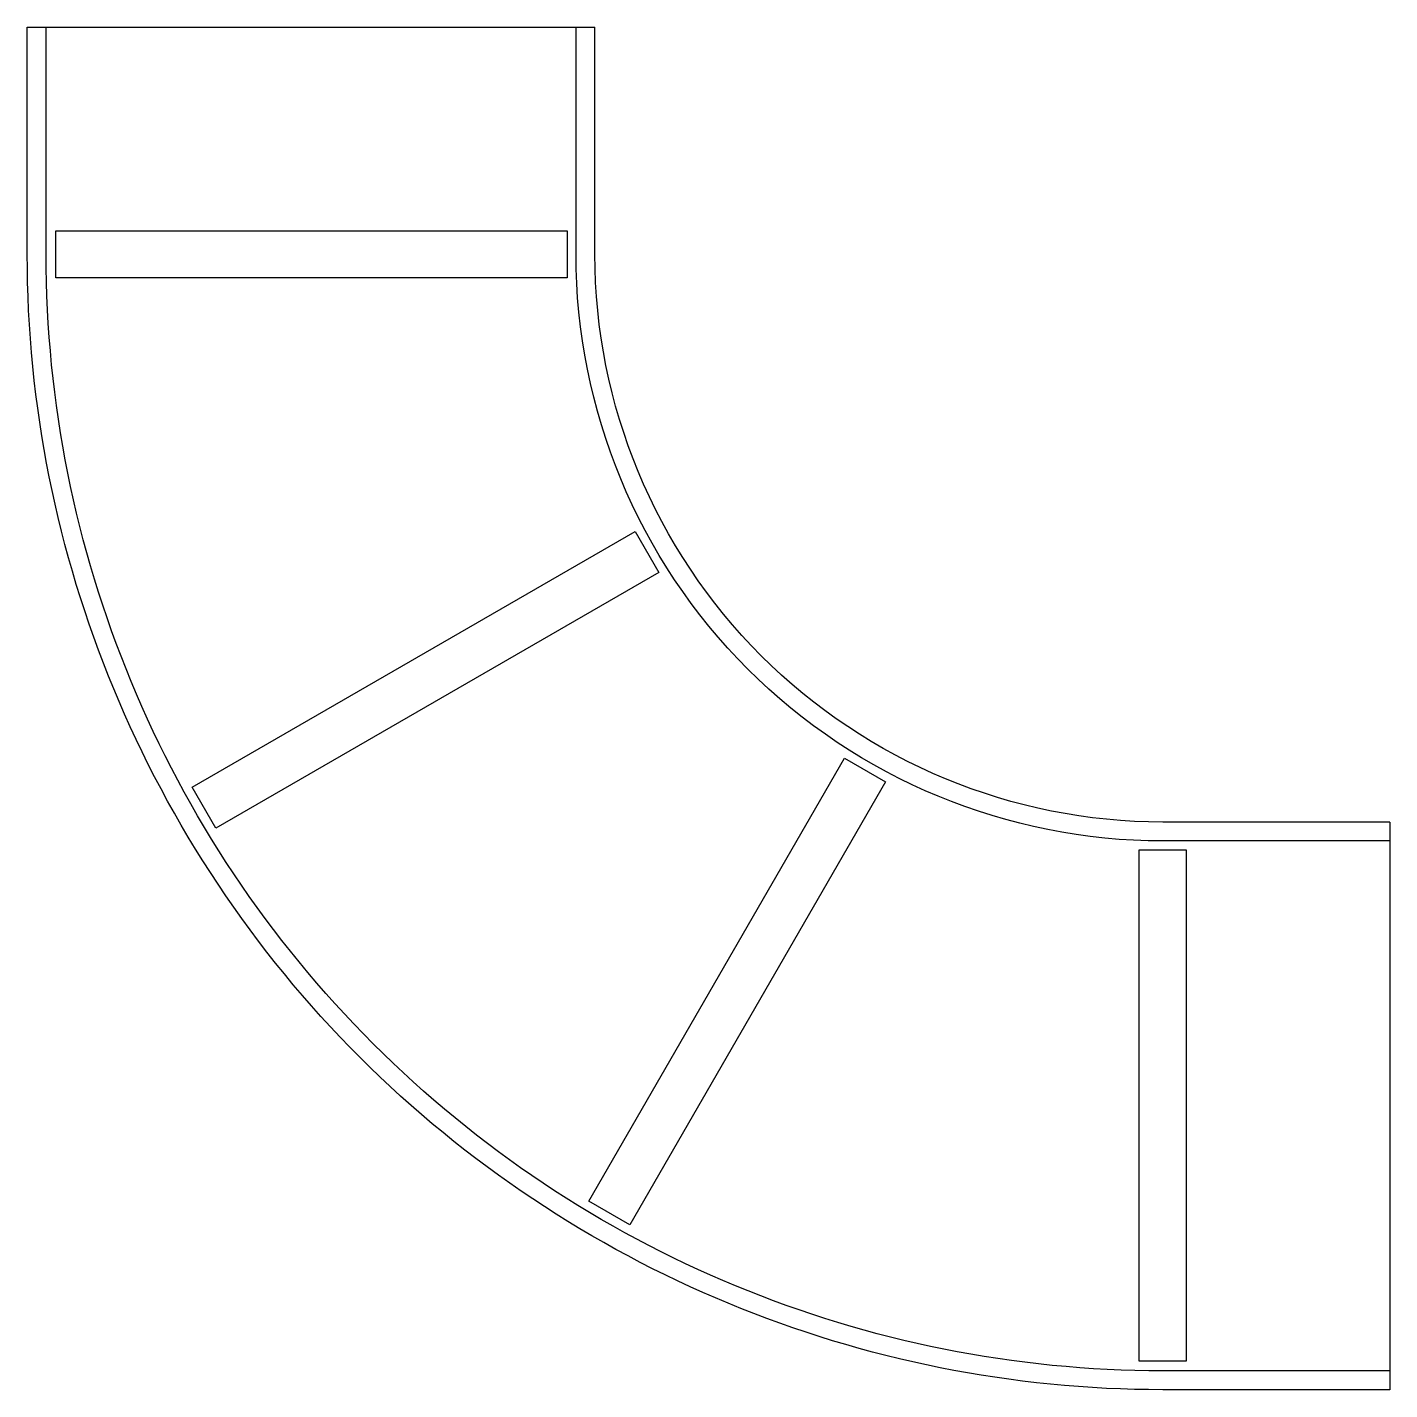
# Model space of a CAD drawing. Header units: millimetres. Extents: x -15 to 57, y -15 to 57.
import ezdxf

# ---------------------------------------------------------------- set-up
doc = ezdxf.new("R2010")
doc.units = ezdxf.units.MM
doc.header["$LTSCALE"] = 10

msp = doc.modelspace()

# ---------------------------------------------------------------- linework, layer by layer
at = {"color": 118, "linetype": 'ByBlock', "true_color": 0x0c642f}
for p, q in [((-15, 57), (15, 57)), ((57, 15), (57, -15))]:
    msp.add_line(p, q, dxfattribs=at)
for points in [[(57, -15), (45, -15, -0.414214), (-15, 45), (-15, 57)], [(57, -14), (45, -14, -0.414214), (-14, 45), (-14, 57)], [(57, 14), (45, 14, -0.414214), (14, 45), (14, 57)], [(57, 15), (45, 15, -0.414214), (15, 45), (15, 57)]]:
    msp.add_lwpolyline(points, format="xyb", dxfattribs=at)
for points in [[(-13.49, 46.25), (13.525, 46.25), (13.525, 43.75), (-13.49, 43.75)], [(-6.279, 16.838), (17.117, 30.345), (18.367, 28.18), (-5.029, 14.672)], [(14.672, -5.029), (28.18, 18.367), (30.345, 17.117), (16.838, -6.279)], [(43.75, -13.49), (43.75, 13.525), (46.25, 13.525), (46.25, -13.49)]]:
    msp.add_lwpolyline(points, close=True, dxfattribs=at)

doc.saveas('drawing.dxf')
